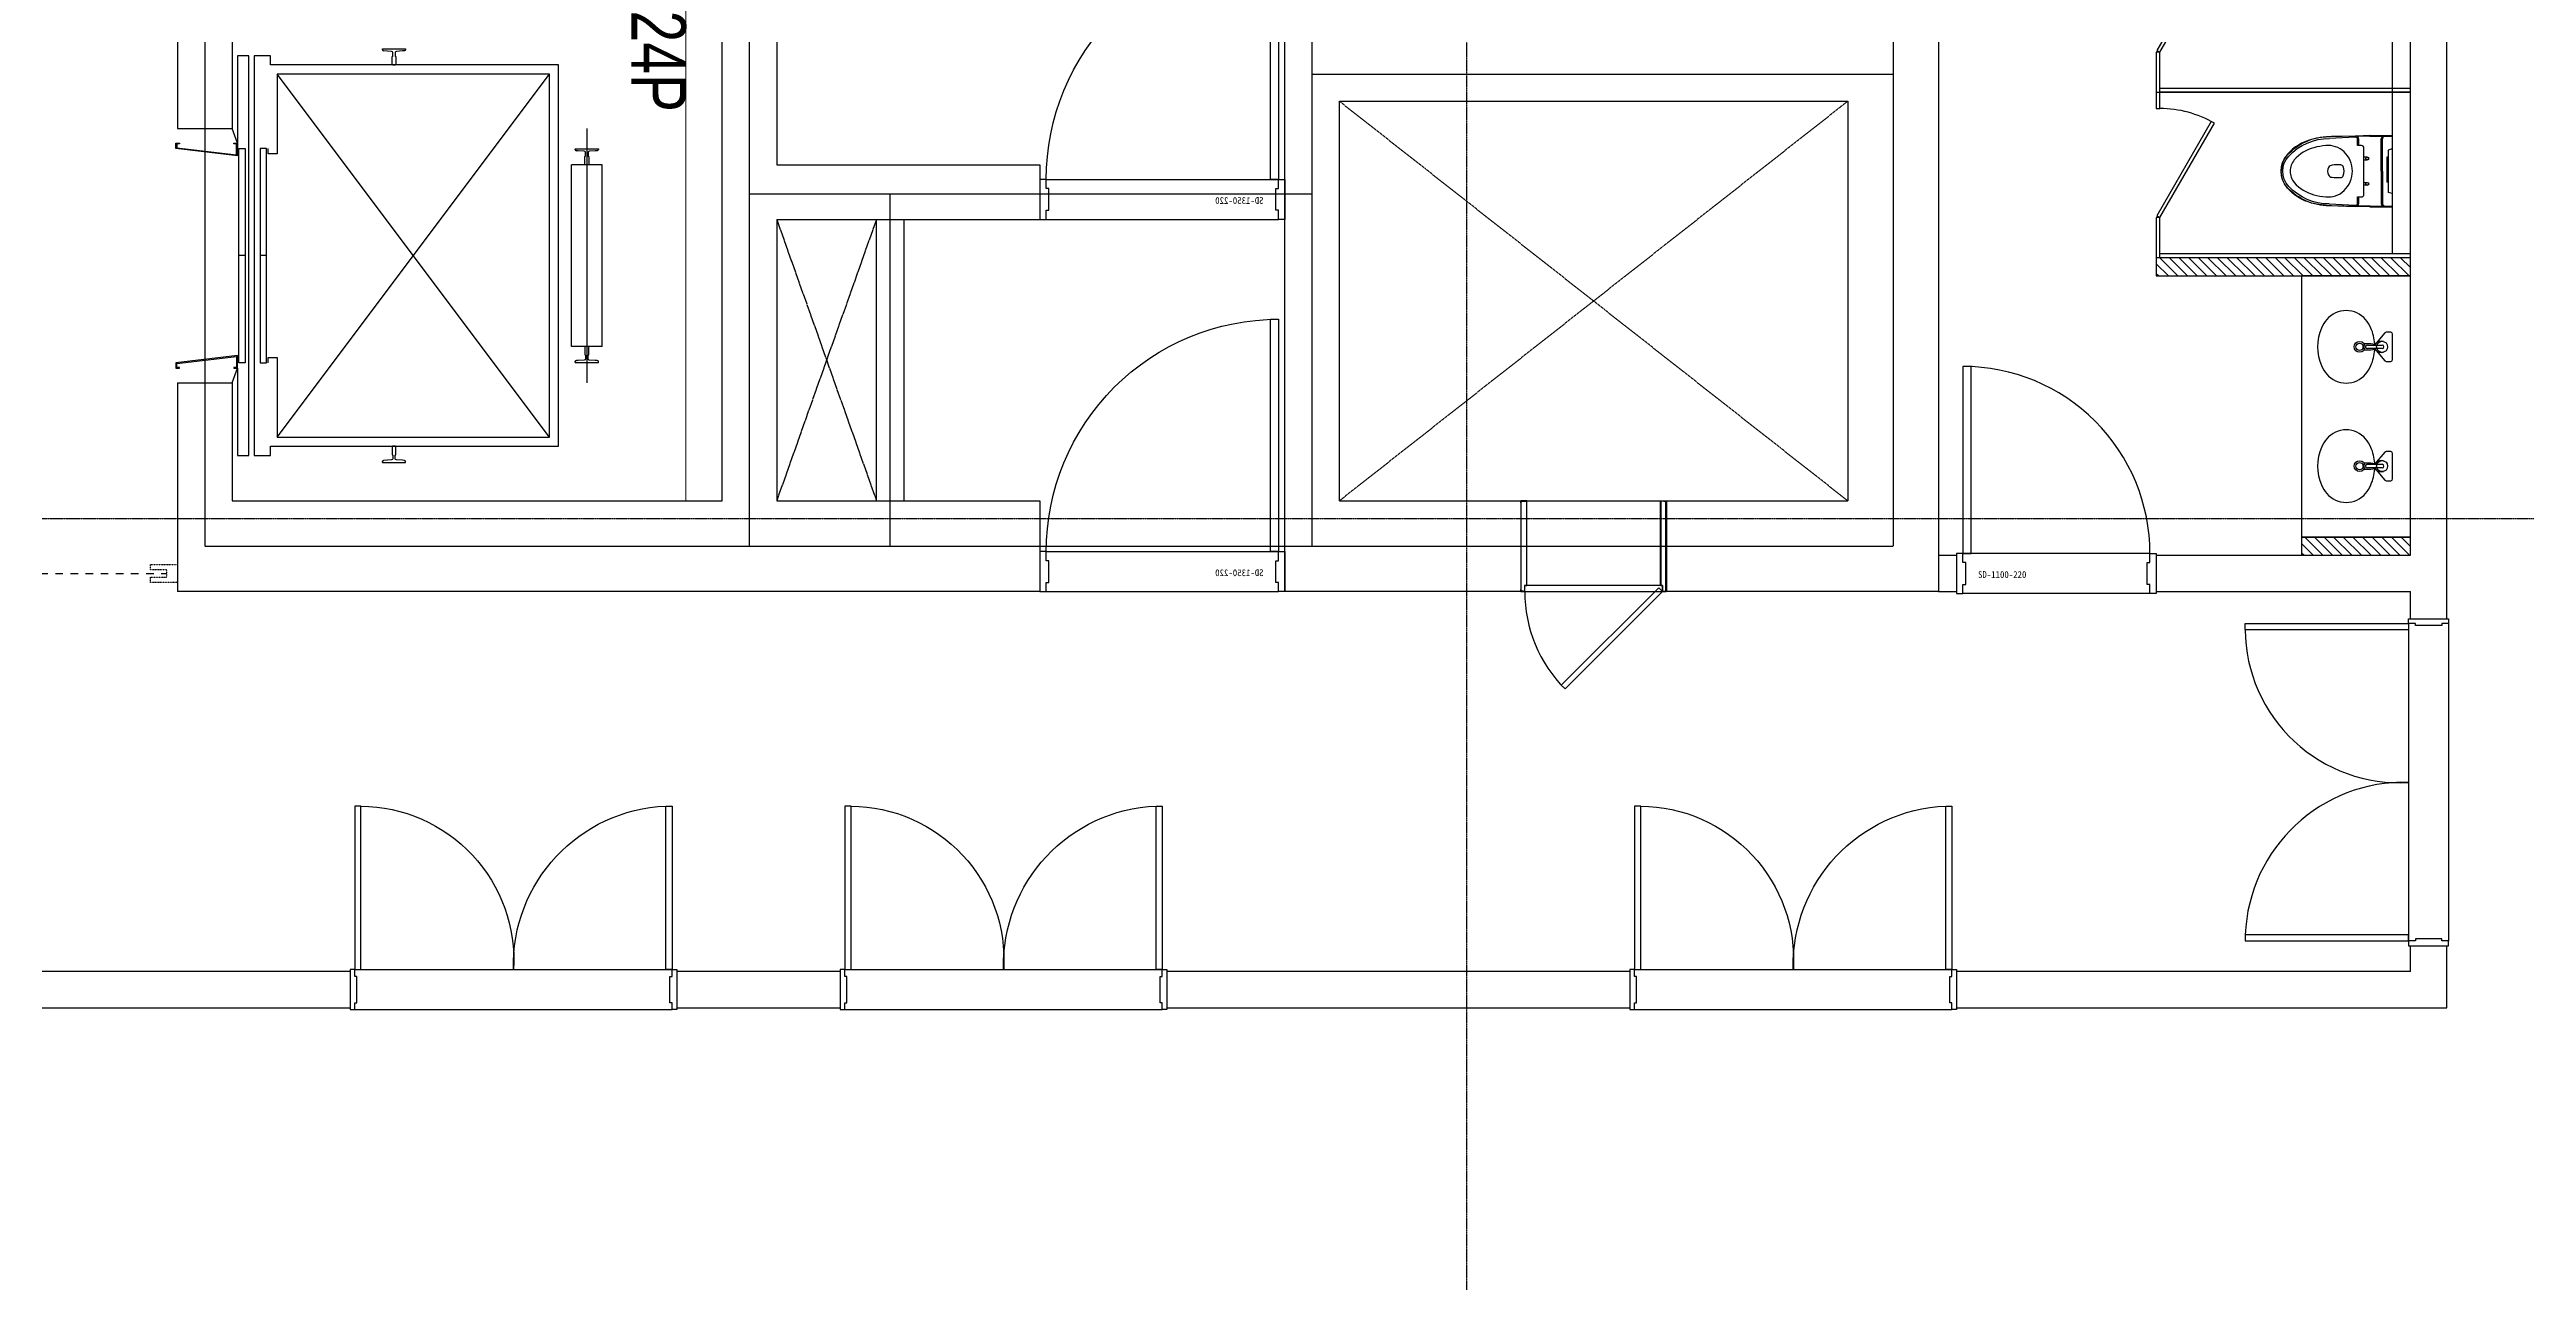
# Model space of a CAD drawing. Header units: millimetres. Extents: x -179076 to 173472, y -18667 to 271134.
# Drawn here: x -121593 to -107948, y 193713 to 200502 of the extents above; entities that cross this region are included whole.
import ezdxf
from ezdxf.enums import TextEntityAlignment as Align

# ---------------------------------------------------------------- set-up
doc = ezdxf.new("R2010")
doc.units = ezdxf.units.MM
for name, pattern in [('X-CORE_21F$0$18$0$STYLE_19', [0.83328, 0.41656, -0.41672]), ('X-CORE_21F$0$CEN', [62, 60, -1, 0, -1]), ('X-CORE_21F$0$CENTER2', [1.125, 0.75, -0.125, 0.125, -0.125]), ('X-CORE_21F$0$DASHED', [3, 2, -1]), ('X-CORE_21F$0$HID', [1.5, 1, -0.5]), ('X-GRID_5~ROOF$0$CENTER2', [1.125, 0.75, -0.125, 0.125, -0.125])]:
    doc.linetypes.add(name, pattern=pattern)
doc.layers.get('0').update_dxf_attribs({"lineweight": 20})
doc.layers.get('Defpoints').update_dxf_attribs({"color": 151, "lineweight": 9})
for name, color, linetype in [('X-CORE_21F$0$A-CEN2', 8, 'X-CORE_21F$0$CENTER2'), ('X-CORE_21F$0$A-CON', 2, 'Continuous'), ('X-CORE_21F$0$A-DOOR', 4, 'Continuous'), ('X-CORE_21F$0$A-DOORF', 9, 'Continuous'), ('X-CORE_21F$0$A-ELE4', 8, 'Continuous'), ('X-CORE_21F$0$A-ELEV', 5, 'Continuous'), ('X-CORE_21F$0$A-HID2', 9, 'X-CORE_21F$0$HID'), ('X-CORE_21F$0$A-OPEN1', 1, 'X-CORE_21F$0$CEN'), ('X-CORE_21F$0$A-OPEN2', 9, 'X-CORE_21F$0$DASHED'), ('X-CORE_21F$0$A-WALD', 7, 'Continuous'), ('X-GRID_5~ROOF$0$A-CEN1', 1, 'X-GRID_5~ROOF$0$CENTER2'), ('X-INT-OFFICE-21F$0$A-DOOR', 4, 'Continuous'), ('X-INT-OFFICE-21F$0$A-DOORF', 9, 'Continuous'), ('X-INT-OFFICE-21F$0$A-ELE4', 8, 'Continuous'), ('X-INT-OFFICE-21F$0$A-WALD', 7, 'Continuous'), ('X-INT-OFFICE-21F$0$X-INT-OFFICE-21F$0$A-DOOR', 4, 'Continuous'), ('X-INT-OFFICE-21F$0$X-INT-OFFICE-21F$0$A-TOIL', 6, 'Continuous'), ('X-INT-OFFICE-21F$0$X-INT-OFFICE-21F$0$A-WALD', 7, 'Continuous'), ('X-INT-OFFICE-21F$0$X-INT-OFFICE-22~35F$0$X-INT-OFFICE-6~19F$0$X-INT-OFFICE-22~35F$0$A-DOOR', 4, 'Continuous'), ('X-INT-OFFICE-21F$0$X-INT-OFFICE-22~35F$0$X-INT-OFFICE-6~19F$0$X-INT-OFFICE-22~35F$0$A-DOORF', 9, 'Continuous')]:
    doc.layers.add(name, color=color, linetype=linetype)
doc.styles.add('X-CORE_21F$0$X-CORE_6~19F$0$평면도$0$X-PLAN_1F$0$돋움', font='')
doc.styles.add('X-CORE_21F$0$X-PLAN$0$Standard', font='')
doc.styles.add('X-INT-OFFICE-21F$0$X-INT-OFFICE-22~35F$0$X-INT-OFFICE-6~19F$0$X-INT-OFFICE-22~35F$0$X-PLAN$0$Standard', font='')
doc.styles.get('X-CORE_21F$0$X-CORE_6~19F$0$평면도$0$X-PLAN_1F$0$돋움').set_extended_font_data('Dotum')
doc.styles.get('X-CORE_21F$0$X-PLAN$0$Standard').set_extended_font_data('DotumChe')
doc.styles.get('X-INT-OFFICE-21F$0$X-INT-OFFICE-22~35F$0$X-INT-OFFICE-6~19F$0$X-INT-OFFICE-22~35F$0$X-PLAN$0$Standard').set_extended_font_data('DotumChe')

# ---------------------------------------------------------------- blocks, each defined once
blk = doc.blocks.new('X-INT-OFFICE-21F$0$DOOR_2400')
at = {"layer": 'X-INT-OFFICE-21F$0$A-DOOR'}
for points in [[(41794, 101558), (41794, 101523), (41844, 101523), (41844, 101508), (42038, 101508), (42038, 101523), (42088, 101523), (42088, 101558)], [(42088, 101523), (42088, 101478), (43288, 101478), (43288, 101523)], [(41794, 99158), (41794, 99193), (41844, 99193), (41844, 99208), (42038, 99208), (42038, 99193), (42088, 99193), (42088, 99158)], [(42088, 99193), (42088, 99238), (43288, 99238), (43288, 99193)]]:
    blk.add_lwpolyline(points, close=True, dxfattribs=at)
at = {"layer": 'X-INT-OFFICE-21F$0$A-DOORF'}
for centre, radius, start, end in [((42121, 101526), 1168, 268.3863, 357.6653), ((42157, 99230), 1131, 0.4286, 93.5198)]:
    blk.add_arc(centre, radius, start, end, dxfattribs=at)
at = {"layer": 'X-INT-OFFICE-21F$0$A-ELE4'}
for p, q in [((41794, 99193), (41794, 101523)), ((42088, 99193), (42088, 101523))]:
    blk.add_line(p, q, dxfattribs=at)
blk = doc.blocks.new('X-INT-OFFICE-21F$0$X-INT-OFFICE-21F$0$X-INT-OFFICE-22~35F$0$X-INT-OFFICE-22~35F$0$SD-1000-220')
at = {"layer": 'X-INT-OFFICE-21F$0$A-ELE4'}
for p, q in [((1065, 28), (35, 28)), ((1065, -192), (35, -192))]:
    blk.add_line(p, q, dxfattribs=at)
at = {"layer": 'X-INT-OFFICE-21F$0$X-INT-OFFICE-22~35F$0$X-INT-OFFICE-6~19F$0$X-INT-OFFICE-22~35F$0$A-DOOR'}
for points in [[(35, 28), (80, 28), (80, 1058), (35, 1058)], [(0, -192), (35, -192), (35, -142), (50, -142), (50, -22), (35, -22), (35, 28), (0, 28)], [(1100, -192), (1065, -192), (1065, -142), (1050, -142), (1050, -22), (1065, -22), (1065, 28), (1100, 28)]]:
    blk.add_lwpolyline(points, close=True, dxfattribs=at)
at = {"layer": 'X-INT-OFFICE-21F$0$X-INT-OFFICE-22~35F$0$X-INT-OFFICE-6~19F$0$X-INT-OFFICE-22~35F$0$A-DOORF'}
blk.add_arc((35, 28), 1030, 359.9893, 90.0107, dxfattribs=at)
at = {"layer": 'Defpoints', "linetype": 'Continuous', "style": 'X-INT-OFFICE-21F$0$X-INT-OFFICE-22~35F$0$X-INT-OFFICE-6~19F$0$X-INT-OFFICE-22~35F$0$X-PLAN$0$Standard', "text_generation_flag": 6}
blk.add_text('SD-1100-220', height=37.5, rotation=180, dxfattribs=at).set_placement((251, -88), align=Align.MIDDLE)
blk = doc.blocks.new('X-CORE_21F$0$X-CORE_6~19F$0$20P-210-11009')
at = {"layer": 'Defpoints'}
blk.add_lwpolyline([(2050, -300), (2050, 0), (2700, 0), (2700, 2500), (0, 2500), (0, 0), (650, 0), (650, -300)], dxfattribs=at)
at = {"layer": 'X-CORE_21F$0$A-DOOR'}
for points in [[(735, 25), (735, 10), (730, 10), (730, 30), (800, 30), (760, -310), (730, -310), (730, -290), (735, -290), (735, -305), (756, -305), (794, 25)], [(1965, 25), (1965, 10), (1970, 10), (1970, 30), (1900, 30), (1940, -310), (1970, -310), (1970, -290), (1965, -290), (1965, -305), (1944, -305), (1906, 25)]]:
    blk.add_lwpolyline(points, close=True, dxfattribs=at)
at = {"layer": 'X-CORE_21F$0$A-ELEV'}
for p, q in [((650, 1954), (2050, 1954)), ((850, 2039), (850, 1869)), ((1850, 2039), (850, 2039)), ((850, 2039), (850, 1869)), ((1850, 2039), (1850, 1869)), ((773, 1907), (772, 1897)), ((1850, 1869), (850, 1869)), ((1927, 1907), (1928, 1897)), ((2350, 1749), (350, 249)), ((2350, 249), (350, 1749)), ((300, 886), (300, 898)), ((300, 898), (300, 886)), ((2477, 845), (2478, 835)), ((1350, 189), (1350, 154)), ((1350, 72), (1350, 37))]:
    blk.add_line(p, q, dxfattribs=at)
for points in [[(761, 1890), (765, 1890), (761, 1890), (761, 2018), (765, 2018, -0.397026), (772, 2011), (773, 2001), (775, 1968, 0.397088), (782, 1961), (800, 1961, 0.414214), (804, 1965), (847, 1965, -0.414214), (850, 1963), (850, 1945, -0.414214), (847, 1943), (804, 1943, 0.414214), (800, 1947), (782, 1947, 0.397073), (775, 1940), (772, 1897, -0.397026), (765, 1890, 0.397026), (772, 1897, -0.397026), (765, 1890)], [(1939, 1890), (1935, 1890), (1939, 1890), (1939, 2018), (1935, 2018, 0.397026), (1928, 2011), (1927, 2001), (1925, 1968, -0.397088), (1918, 1961), (1900, 1961, -0.414214), (1896, 1965), (1853, 1965, 0.414214), (1850, 1963), (1850, 1945, 0.414214), (1853, 1943), (1896, 1943, -0.414214), (1900, 1947), (1918, 1947, -0.397073), (1925, 1940), (1928, 1897, 0.397026), (1935, 1890, -0.397026), (1928, 1897, 0.397026), (1935, 1890)], [(211, 828), (215, 828), (211, 828), (211, 956), (215, 956, -0.397026), (222, 949), (223, 939), (225, 906, 0.397088), (232, 899), (250, 899, 0.414214), (254, 903), (297, 903, -0.414214), (300, 901), (300, 883, -0.414214), (297, 881), (254, 881, 0.414214), (250, 885), (232, 885, 0.397073), (225, 878), (222, 835, -0.397026), (215, 828, 0.397026), (222, 835, -0.397026), (215, 828)], [(2489, 828), (2485, 828), (2489, 828), (2489, 956), (2485, 956, 0.397026), (2478, 949), (2477, 939), (2475, 906, -0.397088), (2468, 899), (2450, 899, -0.414214), (2446, 903), (2403, 903, 0.414214), (2400, 901), (2400, 883, 0.414214), (2403, 881), (2446, 881, -0.414214), (2450, 885), (2468, 885, -0.397073), (2475, 878), (2478, 835, 0.397026), (2485, 828, -0.397026), (2478, 835, 0.397026), (2485, 828)]]:
    blk.add_lwpolyline(points, format="xyb", dxfattribs=at)
for points in [[(250, 122), (2450, 122), (2450, 212), (2400, 212), (2400, 1799), (300, 1799), (300, 212), (250, 212)], [(760, 189), (760, 154), (1940, 154), (1940, 189)], [(760, 72), (1940, 72), (1940, 37), (760, 37)]]:
    blk.add_lwpolyline(points, close=True, dxfattribs=at)
for points in [[(1940, 199), (1910, 199), (1910, 249), (2350, 249), (2350, 1749), (350, 1749), (350, 249), (790, 249), (790, 199), (760, 199)], [(2050, 0), (1970, 30), (2450, 30), (2450, 92), (250, 92), (250, 30), (730, 30), (650, 0)]]:
    blk.add_lwpolyline(points, dxfattribs=at)
at = {"layer": 'Defpoints', "style": 'X-CORE_21F$0$X-CORE_6~19F$0$평면도$0$X-PLAN_1F$0$돋움', "width": 0.8}
blk.add_text('24P', height=300, dxfattribs=at).set_placement((0, 2500), align=Align.TOP_LEFT)
blk = doc.blocks.new('X-CORE_21F$0$SD-1350-220')
at = {"layer": 'X-CORE_21F$0$A-DOOR'}
for points in [[(35, 25), (80, 25), (80, 1305), (35, 1305)], [(0, -195), (35, -195), (35, -145), (50, -145), (50, -25), (35, -25), (35, 25), (0, 25)], [(1350, -195), (1315, -195), (1315, -145), (1300, -145), (1300, -25), (1315, -25), (1315, 25), (1350, 25)]]:
    blk.add_lwpolyline(points, close=True, dxfattribs=at)
at = {"layer": 'X-CORE_21F$0$A-DOORF'}
blk.add_arc((35, 25), 1280, 359.9893, 90, dxfattribs=at)
at = {"layer": 'X-CORE_21F$0$A-ELE4'}
for p, q in [((1315, 25), (35, 25)), ((1315, -195), (35, -195))]:
    blk.add_line(p, q, dxfattribs=at)
at = {"layer": 'Defpoints', "linetype": 'Continuous', "style": 'X-CORE_21F$0$X-PLAN$0$Standard', "text_generation_flag": 6}
blk.add_text('SD-1350-220', height=37.5, rotation=180, dxfattribs=at).set_placement((251, -91), align=Align.MIDDLE)
blk = doc.blocks.new('*U332')
at = {"layer": 'X-CORE_21F$0$A-DOOR', "color": 8}
for p, q in [((1067, 0), (30, 0)), ((45, -45), (1052, -45)), ((1052, -684), (45, -684))]:
    blk.add_line(p, q, dxfattribs=at)
at = {"layer": 'X-CORE_21F$0$A-DOOR'}
for points in [[(763, 733), (30, 0), (58, -28), (792, 705)], [(2, -15), (2, -15), (2, -15), (0, -15), (0, 0), (30, 0), (30, -45), (45, -45), (45, -684), (0, -684), (0, -669), (2, -669), (2, -669), (2, -669), (2, -682), (43, -682), (43, -47), (28, -47), (28, -2), (2, -2)], [(1095, -15), (1095, -15), (1095, -15), (1097, -15), (1097, 0), (1067, 0), (1067, -45), (1052, -45), (1052, -684), (1097, -684), (1097, -669), (1095, -669), (1095, -669), (1095, -669), (1095, -682), (1054, -682), (1054, -47), (1069, -47), (1069, -2), (1095, -2)]]:
    blk.add_lwpolyline(points, close=True, dxfattribs=at)
at = {"layer": 'X-CORE_21F$0$A-DOOR', "color": 8}
for points in [[(20, -682), (2, -682), (2, -2), (20, -2), (20, -3), (3, -3), (3, -680), (20, -680)], [(1077, -682), (1095, -682), (1095, -2), (1077, -2), (1077, -3), (1094, -3), (1094, -680), (1077, -680)]]:
    blk.add_lwpolyline(points, close=True, dxfattribs=at)
blk.add_arc((30, 0), 1037, 0, 45, dxfattribs=at)

msp = doc.modelspace()

# ---------------------------------------------------------------- hatches: boundary and pattern name
at = {"layer": 'X-INT-OFFICE-21F$0$X-INT-OFFICE-21F$0$A-TOIL'}
h = msp.add_hatch(dxfattribs=at)
h.set_pattern_fill('ANSI31', color=256, scale=300, angle=450)
h.set_pattern_definition([(135, (15990.793, 118157.46), (-26.516504, -26.516504), [])])
h.paths.add_polyline_path([(-108587.3, 199256.3), (-108587.3, 199356.3), (-109987.3, 199356.3), (-109987.3, 199256.3)])
h = msp.add_hatch(dxfattribs=at)
h.set_pattern_fill('ANSI31', color=256, scale=300, angle=450)
h.set_pattern_definition([(135, (17690.793, 116618.638), (-26.516504, -26.516504), [])])
h.paths.add_polyline_path([(-109187.3, 197717.5), (-109187.3, 197817.5), (-108587.3, 197817.5), (-108587.3, 197717.5)])

# ---------------------------------------------------------------- linework, layer by layer
at = {"layer": 'X-CORE_21F$0$A-CEN2'}
for p, q in [((-120737.3, 209667.5), (-120737.3, 197767.5)), ((-117737.3, 197767.5), (-117737.3, 209667.5)), ((-114637.3, 197767.5), (-114637.3, 209667.5)), ((-111437.3, 209667.5), (-111437.3, 197767.5)), ((-114637.3, 200367.5), (-111437.3, 200367.5)), ((-117737.3, 199707.5), (-114637.3, 199707.5)), ((-116962.3, 197767.5), (-116962.3, 199707.5)), ((-120737.3, 197767.5), (-111437.3, 197767.5))]:
    msp.add_line(p, q, dxfattribs=at)
at = {"layer": 'X-CORE_21F$0$A-CON', "ltscale": 10}
for p, q in [((-111187.3, 209917.5), (-111187.3, 197517.5)), ((-117887.3, 198017.5), (-117887.3, 209417.5)), ((-117587.3, 206917.5), (-117587.3, 199867.5)), ((-114787.3, 197517.5), (-114787.3, 206917.5)), ((-120887.3, 201567.5), (-120887.3, 200067.5)), ((-120587.3, 201567.5), (-120587.3, 200067.5)), ((-114487.3, 198017.5), (-114487.3, 200217.5)), ((-114487.3, 200217.5), (-111687.3, 200217.5)), ((-111687.3, 200217.5), (-111687.3, 198017.5)), ((-120887.3, 200067.5), (-120587.3, 200067.5)), ((-117587.3, 199867.5), (-116137.3, 199867.5)), ((-116137.3, 199867.5), (-116137.3, 199567.5)), ((-117587.3, 199567.5), (-117587.3, 198017.5)), ((-117587.3, 199567.5), (-116137.3, 199567.5)), ((-120887.3, 198667.5), (-120587.3, 198667.5)), ((-120887.3, 198667.5), (-120887.3, 197517.5)), ((-120587.3, 198667.5), (-120587.3, 198017.5)), ((-120587.3, 198017.5), (-117887.3, 198017.5)), ((-117587.3, 198017.5), (-116137.3, 198017.5)), ((-116137.3, 198017.5), (-116137.3, 197517.5)), ((-114487.3, 198017.5), (-113488.5, 198017.5)), ((-113488.5, 198017.5), (-113488.5, 197517.5)), ((-112686.2, 198017.5), (-111687.3, 198017.5)), ((-112686.2, 198017.5), (-112686.2, 197517.5)), ((-116137.3, 197517.5), (-120887.3, 197517.5)), ((-113488.5, 197517.5), (-114787.3, 197517.5)), ((-111187.3, 197517.5), (-112686.2, 197517.5))]:
    msp.add_line(p, q, dxfattribs=at)
at = {"layer": 'X-CORE_21F$0$A-HID2', "linetype": 'X-CORE_21F$0$18$0$STYLE_19', "ltscale": 100}
msp.add_lwpolyline([(-124227.3, 197617.5), (-120947.3, 197617.5)], dxfattribs=at)
at = {"layer": 'X-CORE_21F$0$A-HID2', "linetype": 'X-CORE_21F$0$18$0$STYLE_19'}
msp.add_lwpolyline([(-121037.3, 197597.5), (-120947.3, 197597.5), (-120947.3, 197637.5), (-121037.3, 197637.5), (-121037.3, 197667.5), (-120887.3, 197667.5), (-120887.3, 197567.5), (-121037.3, 197567.5), (-121037.3, 197597.5)], dxfattribs=at)
at = {"layer": 'X-CORE_21F$0$A-OPEN1'}
for p, q in [((-117587.3, 199567.5), (-117037.3, 198017.5)), ((-117037.3, 199567.5), (-117587.3, 198017.5))]:
    msp.add_line(p, q, dxfattribs=at)
at = {"layer": 'X-CORE_21F$0$A-OPEN2'}
for p, q in [((-111687.3, 200217.5), (-114487.3, 198017.5)), ((-111687.3, 198017.5), (-114487.3, 200217.5))]:
    msp.add_line(p, q, dxfattribs=at)
at = {"layer": 'X-CORE_21F$0$A-WALD'}
for p, q in [((-117037.3, 198017.5), (-117037.3, 199567.5)), ((-116887.3, 199567.5), (-116887.3, 198017.5))]:
    msp.add_line(p, q, dxfattribs=at)
at = {"layer": 'X-GRID_5~ROOF$0$A-CEN1', "ltscale": 10}
msp.add_line((-113787.3, 231767.5), (-113787.3, 175767.5), dxfattribs=at)
msp.add_lwpolyline([(-93987.3, 197917.5), (-163987.3, 197917.5)], dxfattribs=at)
at = {"layer": 'X-INT-OFFICE-21F$0$A-WALD'}
for p, q in [((-108387.3, 197367.5), (-108387.3, 210067.5)), ((-108587.3, 197367.5), (-108587.3, 197517.5)), ((-108587.3, 197367.5), (-108387.3, 197367.5)), ((-108587.3, 195425.9), (-108587.3, 195567.5)), ((-108587.3, 195567.5), (-108387.3, 195567.5)), ((-108387.3, 195225.9), (-108387.3, 195567.5)), ((-119937.3, 195425.9), (-133437.3, 195425.9)), ((-119937.3, 195435.9), (-119937.3, 195235.9)), ((-117237.3, 195425.9), (-118137.3, 195425.9)), ((-118137.3, 195425.9), (-118137.3, 195225.9)), ((-117237.3, 195435.9), (-117237.3, 195235.9)), ((-112887.3, 195425.9), (-115437.3, 195425.9)), ((-115437.3, 195425.9), (-115437.3, 195225.9)), ((-112887.3, 195435.9), (-112887.3, 195235.9)), ((-108587.3, 195425.9), (-111087.3, 195425.9)), ((-111087.3, 195425.9), (-111087.3, 195225.9)), ((-133437.3, 195225.9), (-119937.3, 195225.9)), ((-118137.3, 195225.9), (-117237.3, 195225.9)), ((-115437.3, 195225.9), (-112887.3, 195225.9)), ((-111087.3, 195225.9), (-108387.3, 195225.9))]:
    msp.add_line(p, q, dxfattribs=at)
at = {"layer": 'X-INT-OFFICE-21F$0$X-INT-OFFICE-21F$0$A-TOIL'}
for p, q in [((-109967.3, 200487.5), (-109987.3, 200487.5)), ((-109987.3, 200487.5), (-109987.3, 200267.5)), ((-109967.3, 200267.5), (-109967.3, 200487.5)), ((-109987.3, 200287.5), (-109987.3, 200177.5)), ((-109987.3, 200267.5), (-108587.3, 200267.5)), ((-109987.3, 200177.5), (-109967.3, 200177.5)), ((-108587.3, 200287.5), (-109967.3, 200287.5)), ((-108587.3, 200267.5), (-109967.3, 200267.5)), ((-109967.3, 200177.5), (-109967.3, 200267.5)), ((-109967.3, 199577.5), (-109987.3, 199577.5)), ((-109987.3, 199577.5), (-109987.3, 199357.5)), ((-109967.3, 199357.5), (-109967.3, 199577.5)), ((-109987.3, 199357.5), (-108587.3, 199357.5)), ((-108587.3, 199377.5), (-109967.3, 199377.5)), ((-108728.9, 198941.8), (-108784.7, 198875.4)), ((-108695.9, 198945.4), (-108721.2, 198945.4)), ((-108824.7, 198875.4), (-108743.3, 198875.4)), ((-108743.3, 198855.4), (-108824.7, 198855.4)), ((-108794.7, 198880.4), (-108788.9, 198880.4)), ((-108788.9, 198850.4), (-108794.7, 198850.4)), ((-108784.7, 198855.4), (-108728.9, 198788.9)), ((-108685.9, 198795.4), (-108685.9, 198935.4)), ((-108721.2, 198785.4), (-108695.9, 198785.4)), ((-108728.9, 198284.8), (-108784.7, 198218.4)), ((-108695.9, 198288.4), (-108721.2, 198288.4)), ((-108685.9, 198138.4), (-108685.9, 198278.4)), ((-108824.7, 198218.4), (-108743.3, 198218.4)), ((-108743.3, 198198.4), (-108824.7, 198198.4)), ((-108794.7, 198223.4), (-108788.9, 198223.4)), ((-108788.9, 198193.4), (-108794.7, 198193.4)), ((-108784.7, 198198.4), (-108728.9, 198131.9)), ((-108721.2, 198128.4), (-108695.9, 198128.4))]:
    msp.add_line(p, q, dxfattribs=at)
for points in [[(-108687.3, 201197.5), (-108687.3, 200287.5)], [(-108687.3, 200287.5), (-108687.3, 199377.5)]]:
    msp.add_lwpolyline(points, dxfattribs=at)
for points in [[(-109667.3, 201007.1), (-109684.7, 201017.1), (-109984.7, 200497.5), (-109967.3, 200487.5)], [(-109667.3, 200097.1), (-109684.7, 200107.1), (-109984.7, 199587.5), (-109967.3, 199577.5)], [(-108587.3, 199256.3), (-108587.3, 199356.3), (-109987.3, 199356.3), (-109987.3, 199256.3)], [(-109187.3, 197817.5), (-108587.3, 197817.5), (-108587.3, 199256.3), (-109187.3, 199256.3)], [(-108587.3, 197817.5), (-109187.3, 197817.5), (-109187.3, 197717.5), (-108587.3, 197717.5)]]:
    msp.add_lwpolyline(points, close=True, dxfattribs=at)
for centre, radius in [((-108867.7, 198865.4), 29.9), ((-108867.7, 198865.4), 19.9), ((-108743.3, 198865.4), 30.3), ((-108867.7, 198208.4), 29.9), ((-108867.7, 198208.4), 19.9), ((-108743.3, 198208.4), 30.3)]:
    msp.add_circle(centre, radius, dxfattribs=at)
for centre, radius, start, end in [((-109967.3, 199577.5), 600, 60, 90), ((-108838.9, 198865.4), 260, 156.58776, 203.41224), ((-108903.1, 198893.2), 190, 139.93033, 156.58777), ((-108941.4, 198925.4), 140, 40.06968, 139.93032), ((-108979.6, 198893.2), 190, 23.41223, 40.06967), ((-109043.9, 198865.4), 260, 3.41608, 23.41223), ((-108721.2, 198935.4), 10, 90, 139.95716), ((-108695.9, 198935.4), 10, 0, 90), ((-108831.3, 198865.4), 17.8, 117.03412, 242.96588), ((-108819.7, 198745.6), 137.1, 79.47929, 98.27014), ((-108819.7, 198985.1), 137.1, 261.72986, 280.52071), ((-108824.7, 198865.4), 10, 90, 270), ((-109043.9, 198865.4), 260, 336.58777, 356.58392), ((-108788.5, 198897.7), 17.3, 268.5058, 314.03448), ((-108788.5, 198833), 17.3, 45.96552, 91.4942), ((-108748.3, 198856.9), 39.8, 72.29044, 137.05857), ((-108748.3, 198873.8), 39.8, 222.94143, 287.70956), ((-108743.3, 198865.4), 10, 270, 90), ((-108903.1, 198837.5), 190, 203.41223, 220.06967), ((-108941.4, 198805.4), 140, 220.06967, 319.93033), ((-108979.6, 198837.5), 190, 319.93033, 336.58777), ((-108721.2, 198795.4), 10, 220.04284, 270), ((-108695.9, 198795.4), 10, 270, 0), ((-108941.4, 198268.4), 140, 40.06968, 139.93032), ((-108838.9, 198208.4), 260, 156.58776, 203.41224), ((-108903.1, 198236.2), 190, 139.93033, 156.58777), ((-108979.6, 198236.2), 190, 23.41223, 40.06967), ((-109043.9, 198208.4), 260, 3.41608, 23.41223), ((-108721.2, 198278.4), 10, 90, 139.95716), ((-108695.9, 198278.4), 10, 0, 90), ((-108831.3, 198208.4), 17.8, 117.03412, 242.96588), ((-108819.7, 198088.6), 137.1, 79.47929, 98.27014), ((-108819.7, 198328.2), 137.1, 261.72986, 280.52071), ((-108824.7, 198208.4), 10, 90, 270), ((-109043.9, 198208.4), 260, 336.58777, 356.58392), ((-108788.5, 198240.7), 17.3, 268.5058, 314.03448), ((-108788.5, 198176), 17.3, 45.96552, 91.4942), ((-108748.3, 198199.9), 39.8, 72.29044, 137.05857), ((-108748.3, 198216.9), 39.8, 222.94143, 287.70956), ((-108743.3, 198208.4), 10, 270, 90), ((-108721.2, 198138.4), 10, 220.04284, 270), ((-108695.9, 198138.4), 10, 270, 0), ((-108903.1, 198180.6), 190, 203.41223, 220.06967), ((-108941.4, 198148.4), 140, 220.06967, 319.93033), ((-108979.6, 198180.6), 190, 319.93033, 336.58777)]:
    msp.add_arc(centre, radius, start, end, dxfattribs=at)
at = {"layer": 'X-INT-OFFICE-21F$0$X-INT-OFFICE-21F$0$A-WALD'}
for p, q in [((-108587.3, 197717.5), (-108587.3, 203017.5)), ((-111187.3, 197717.5), (-111087.3, 197717.5)), ((-111087.3, 197717.5), (-111087.3, 197517.5)), ((-109987.3, 197717.5), (-108587.3, 197717.5)), ((-109987.3, 197717.5), (-109987.3, 197517.5)), ((-111187.3, 197517.5), (-111087.3, 197517.5)), ((-109987.3, 197517.5), (-108587.3, 197517.5))]:
    msp.add_line(p, q, dxfattribs=at)

# ---------------------------------------------------------------- block references
at = {"xscale": -1}
for p in [(-114787.3, 199762.5), (-114787.3, 197712.5)]:
    msp.add_blockref('X-CORE_21F$0$SD-1350-220', p, dxfattribs=at)
at = {"rotation": 270}
msp.add_blockref('X-CORE_21F$0$X-CORE_6~19F$0$20P-210-11009', (-120587.3, 200717.5), dxfattribs=at)
at = {"yscale": 0.7499999999999954, "zscale": 0.7499999999999954}
for p, xscale, rotation in [((-77031.6, 271736), 0.7499999999999954, 180), ((-194305.9, 163870.2), -0.7499999999999954, 270), ((-191605.9, 163870.2), -0.7499999999999954, 270), ((-187255.9, 163870.2), -0.7499999999999954, 270)]:
    msp.add_blockref('X-INT-OFFICE-21F$0$DOOR_2400', p, dxfattribs=dict(at, xscale=xscale, rotation=rotation))
at = {"layer": 'X-CORE_21F$0$A-DOOR', "xscale": 0.7313612297175551, "yscale": 0.7313612297175551, "zscale": 0.7313612297175551, "rotation": 180}
msp.add_blockref('*U332', (-112686.2, 197517.5), dxfattribs=at)
at = {"layer": 'X-INT-OFFICE-21F$0$X-INT-OFFICE-21F$0$A-DOOR'}
msp.add_blockref('X-INT-OFFICE-21F$0$X-INT-OFFICE-21F$0$X-INT-OFFICE-22~35F$0$X-INT-OFFICE-22~35F$0$SD-1000-220', (-111087.3, 197699.5), dxfattribs=at)

# ---------------------------------------------------------------- next in the draw order: wipeouts: each hides what was drawn before it
msp.add_wipeout([(-108687.3, 200028.4), (-108810.6, 200028.4), (-108822.9, 200028.1), (-108835.2, 200027.8), (-108847.5, 200027.4), (-108859.9, 200027.1), (-108872.2, 200026.8), (-108884.5, 200026.4), (-108886.1, 200027), (-108887.8, 200027.5), (-108889.6, 200027.7), (-108891.4, 200027.8), (-109035.6, 200023), (-109047.8, 200022.7), (-109060.1, 200022), (-109072.3, 200020.8), (-109084.4, 200019.1), (-109096.5, 200016.9), (-109108.4, 200014.3), (-109120.3, 200011.1), (-109132, 200007.6), (-109147.2, 200003.2), (-109162.1, 199997.9), (-109176.6, 199991.8), (-109190.8, 199984.7), (-109204.4, 199976.8), (-109217.6, 199968.1), (-109230.2, 199958.6), (-109242.2, 199948.3), (-109253.6, 199937.4), (-109264.2, 199925.7), (-109268.1, 199921), (-109271.8, 199916.1), (-109275.3, 199911.1), (-109278.6, 199905.9), (-109281.6, 199900.5), (-109287.2, 199890), (-109291.9, 199879.1), (-109295.6, 199867.8), (-109298.2, 199856.2), (-109299.8, 199844.4), (-109300.3, 199832.5), (-109299.8, 199820.6), (-109298.2, 199808.8), (-109295.6, 199797.1), (-109291.9, 199785.8), (-109287.2, 199774.9), (-109281.6, 199764.4), (-109278.6, 199759), (-109275.3, 199753.9), (-109271.8, 199748.8), (-109268.1, 199743.9), (-109264.2, 199739.2), (-109253.6, 199727.5), (-109242.2, 199716.6), (-109230.2, 199706.3), (-109217.6, 199696.8), (-109204.4, 199688.1), (-109190.8, 199680.2), (-109176.6, 199673.1), (-109162.1, 199667), (-109147.2, 199661.7), (-109132, 199657.4), (-109120.3, 199653.8), (-109108.4, 199650.6), (-109096.5, 199648), (-109084.4, 199645.8), (-109072.3, 199644.1), (-109060.1, 199644.1), (-109047.8, 199642.2), (-109035.6, 199642), (-108891.4, 199637.1), (-108889.6, 199637.2), (-108887.8, 199637.4), (-108886.1, 199637.9), (-108884.5, 199638.5), (-108872.2, 199638.1), (-108859.9, 199637.8), (-108847.5, 199637.5), (-108835.2, 199637.1), (-108822.9, 199636.8), (-108810.6, 199636.5), (-108687.3, 199636.5)]).translate(0, 0, 0).dxf.layer = 'X-INT-OFFICE-21F$0$X-INT-OFFICE-21F$0$A-TOIL'

# ---------------------------------------------------------------- next in the draw order: linework, layer by layer
at = {"layer": 'X-INT-OFFICE-21F$0$X-INT-OFFICE-21F$0$A-TOIL'}
for p, q in [((-108810.6, 200028.4), (-108687.3, 200028.4)), ((-108810.6, 200024.9), (-108687.3, 200024.9)), ((-108748.7, 199832.5), (-108748.7, 200009.9)), ((-108742.1, 199832.5), (-108742.1, 200009.9)), ((-108717.3, 199910.5), (-108717.3, 199842.5)), ((-108709.3, 199910.5), (-108717.3, 199910.5)), ((-108687.3, 199955), (-108709.3, 199949)), ((-108709.3, 199949), (-108709.3, 199716)), ((-108687.3, 200028.4), (-108687.3, 199636.5)), ((-108687.3, 199955), (-108687.3, 199710)), ((-108748.7, 199832.5), (-108748.7, 199655)), ((-108742.1, 199832.5), (-108742.1, 199655)), ((-108709.3, 199842.5), (-108717.3, 199842.5)), ((-108717.3, 199840.5), (-108717.3, 199772.6)), ((-108709.3, 199840.5), (-108717.3, 199840.5)), ((-108709.3, 199772.6), (-108717.3, 199772.6)), ((-108810.6, 199640), (-108687.3, 199640)), ((-108810.6, 199636.5), (-108687.3, 199636.5)), ((-108687.3, 199710), (-108709.3, 199716))]:
    msp.add_line(p, q, dxfattribs=at)
for points in [[(-108873.4, 199691.1), (-108873.4, 199655.1, -0.4241333), (-108892, 199637.1), (-109035.6, 199642, -0.2084012), (-109264.8, 199741.9, -0.3927726), (-109264.8, 199923, -0.2084012), (-109035.6, 200023), (-108892, 200027.8, -0.4241333), (-108873.4, 200009.8), (-108873.4, 199973.8)], [(-108884.5, 200026.4), (-109021.9, 200022.8, 0.0553954), (-109132, 200007.6, 0.1542759), (-109264.2, 199925.7, 0.1795037), (-109298.8, 199832.5)], [(-109035.5, 199652, -0.2085144), (-109257.5, 199748.7, -0.3927726), (-109257.5, 199916.2, -0.2085144), (-109035.5, 200013, -0.2085144)], [(-109035.6, 199652), (-108889.8, 199645.4, 0.4274882), (-108878.4, 199656.4), (-108878.4, 199691.1), (-108857, 199691.1, 0.4142136), (-108844, 199704.1), (-108844, 199960.8, 0.4142136), (-108857, 199973.8), (-108878.4, 199973.8), (-108878.4, 200008.5, 0.4274882), (-108889.8, 200019.5), (-109035.6, 200013)], [(-108810, 200028.4, 0.0125376), (-108810.7, 200028.4), (-108884.5, 200026.4)], [(-108810.1, 200024.9, 0.0125376), (-108810.6, 200024.9), (-108879.2, 200023.1)], [(-108844, 199894.8), (-108825.3, 199894.8, 1), (-108825.3, 199910.2), (-108843.7, 199910.2)], [(-108884.5, 199638.5), (-109021.9, 199642.1, -0.0553954), (-109132, 199657.4, -0.1542759), (-109264.2, 199739.2, -0.1795037), (-109298.8, 199832.5)], [(-108844, 199770.2), (-108825.3, 199770.2, -1), (-108825.3, 199754.8), (-108843.7, 199754.8)], [(-108810, 199636.5, -0.0125376), (-108810.7, 199636.5), (-108884.5, 199638.5)], [(-108810.1, 199640, -0.0125376), (-108810.6, 199640), (-108879.2, 199641.8)]]:
    msp.add_lwpolyline(points, format="xyb", dxfattribs=at)
for centre in [(-108825.3, 199902.5), (-108825.3, 199762.5)]:
    msp.add_circle(centre, 8.06, dxfattribs=at)
for centre, radius, start, end in [((-109154.3, 199832.5), 96, 139.29429, 180), ((-109067.1, 199757.5), 211, 104.21345, 139.29429), ((-109007, 199520), 456, 95.81019, 104.21345), ((-109040.3, 199847.8), 126.5, 46.42393, 95.81019), ((-109054.9, 199832.5), 147.6, 0, 46.42393), ((-108733.7, 200009.9), 15, 90, 180), ((-108727.1, 200009.9), 15, 90, 180), ((-109154.3, 199832.5), 96, 180, 220.70571), ((-109067.1, 199907.5), 211, 220.70571, 255.78655), ((-108999.7, 199832.5), 44, 152.5689, 206.97704), ((-109016.7, 199823.8), 25, 206.97704, 264.92889), ((-109016.6, 199841.2), 25, 94.67966, 152.5689), ((-108986, 200170.4), 372.9, 264.92889, 272.32614), ((-108986.6, 199474.2), 393.3, 87.70121, 94.67966), ((-108971.4, 199852.2), 15, 23.24645, 87.70121), ((-108971.4, 199812.7), 15, 272.32614, 336.74167), ((-109017.3, 199832.5), 64.9, 336.74167, 23.24645), ((-109054.9, 199832.5), 147.6, 313.57607, 0), ((-109007, 200145), 456, 255.78655, 264.18981), ((-109040.3, 199817.1), 126.5, 264.18981, 313.57607), ((-108733.7, 199655), 15, 180, 270), ((-108727.1, 199655), 15, 180, 270)]:
    msp.add_arc(centre, radius, start, end, dxfattribs=at)

doc.saveas('drawing.dxf')
